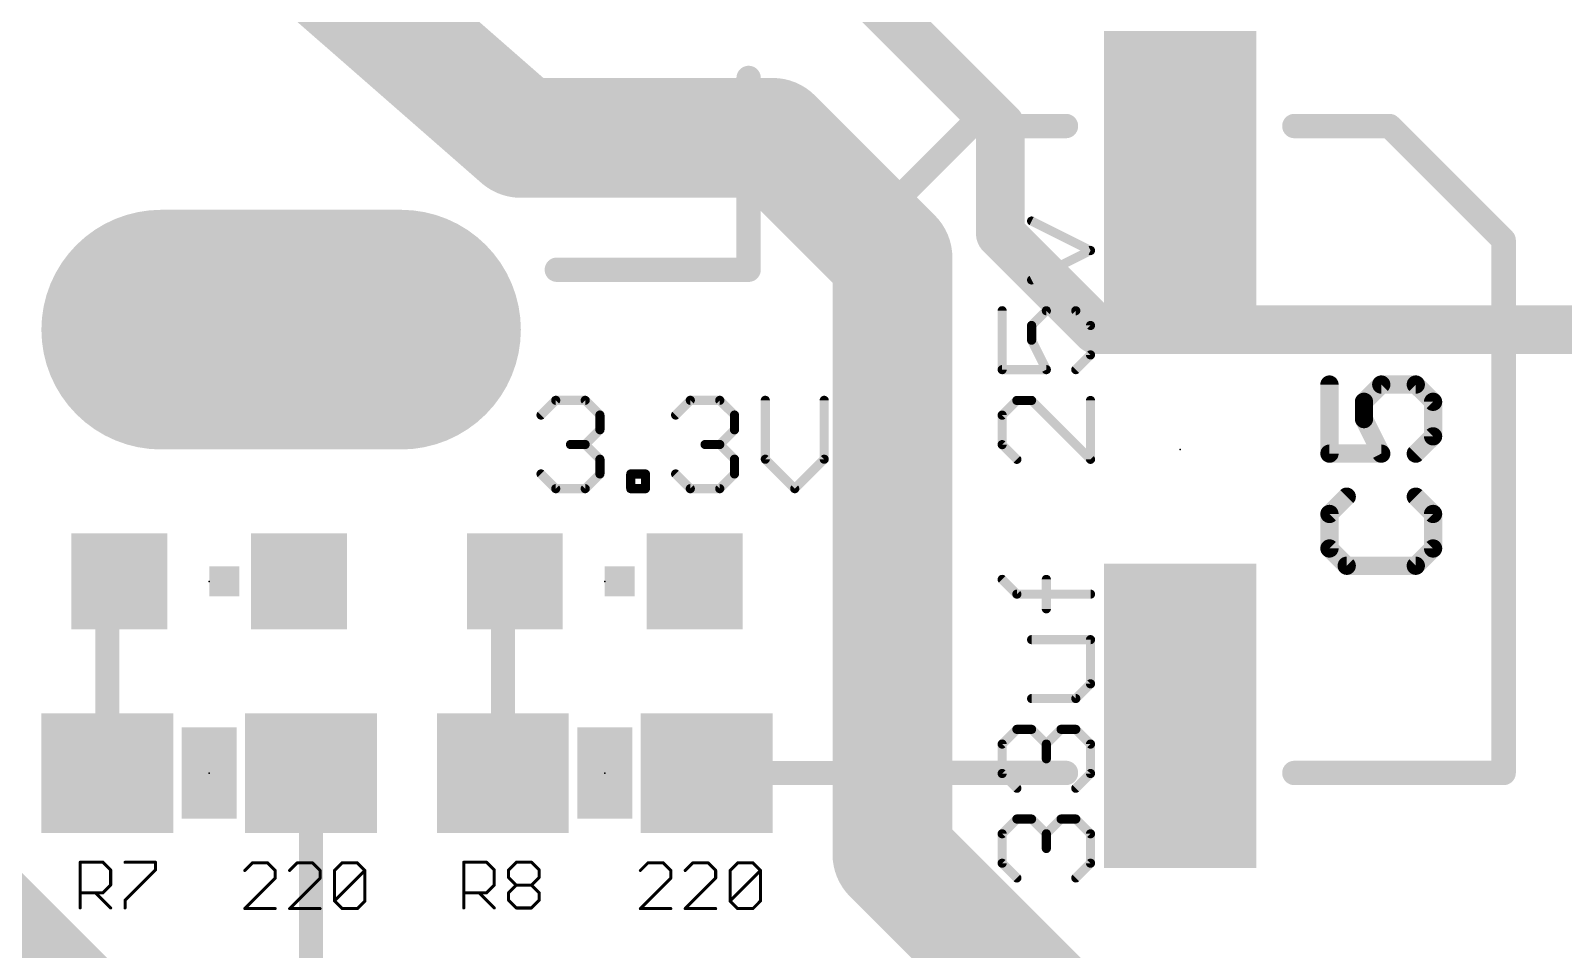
# Model space of a CAD drawing. Extents: x -0.4 to 70.1, y -0.1 to 70.1.
# Drawn here: x 8.01 to 20.8, y 7.93 to 15.59 of the extents above; entities that cross this region are included whole.
import ezdxf

# ---------------------------------------------------------------- set-up
doc = ezdxf.new("R2010")
doc.units = 0
for name, color, linetype in [('1', 22, 'CONTINUOUS'), ('16', 175, 'CONTINUOUS'), ('17', 82, 'CONTINUOUS'), ('21', 253, 'CONTINUOUS'), ('23', 7, 'CONTINUOUS'), ('25', 253, 'CONTINUOUS'), ('27', 253, 'CONTINUOUS')]:
    doc.layers.add(name, color=color, linetype=linetype)

# ---------------------------------------------------------------- blocks, each defined once
blk = doc.blocks.new('RECT')
blk.add_solid([(-0.5, -0.5), (0.5, -0.5), (-0.5, 0.5), (0.5, 0.5)])
blk = doc.blocks.new('LONGP100')
at = {"const_width": 1}
blk.add_lwpolyline([(-0.5, 0), (0.5, 0)], dxfattribs=at)
at = {"const_width": 0.5}
for points in [[(-0.5, 0.25, 1), (-0.5, -0.25)], [(0.5, -0.25, 1), (0.5, 0.25)]]:
    blk.add_lwpolyline(points, format="xyb", dxfattribs=at)

msp = doc.modelspace()

# ---------------------------------------------------------------- linework, layer by layer
at = {"layer": '1'}
for points, const_width in [([(10.5, 16.1), (12.1, 14.7)], 1), ([(16.1, 14.8), (15, 15.9)], 0.4064), ([(12.1, 14.7), (14.2, 14.7)], 1), ([(14.2, 14.7), (15.2, 13.7)], 1), ([(16.1, 13.9), (16.1, 14.8)], 0.4064), ([(15.2, 13.7), (15.2, 9.1)], 1), ([(16.9, 13.1), (16.1, 13.9)], 0.4064), ([(24.2, 13.1), (16.9, 13.1)], 0.4064), ([(8.65, 10.9), (8.75, 11)], 0.2), ([(8.65, 9.4), (8.65, 10.9)], 0.2), ([(11.95, 10.9), (12.05, 11)], 0.2), ([(11.95, 9.4), (11.95, 10.9)], 0.2), ([(6.7, 9.1), (9.6, 6.2)], 1), ([(15.2, 9.1), (15.2, 8.7225)], 1), ([(10.35, 9.4), (10.35, 7.6725)], 0.2), ([(13.65, 9.4), (14.9, 9.4)], 0.2), ([(14.9, 9.4), (15.2, 9.1)], 0.2), ([(15.2, 8.7225), (16.9612, 6.9613)], 1)]:
    msp.add_lwpolyline(points, dxfattribs=dict(at, const_width=const_width))
for points, const_width in [([(12.1, 14.95, 1), (12.1, 14.45)], 0.5), ([(11.9354, 14.5119, 1), (12.2646, 14.8881)], 0.5), ([(14.3768, 14.8768, 1), (14.0232, 14.5232)], 0.5), ([(14.2, 14.45, 1), (14.2, 14.95)], 0.5), ([(16.2016, 14.8, 1), (15.9984, 14.8)], 0.2032), ([(16.0282, 14.7282, 1), (16.1718, 14.8718)], 0.2032), ([(15.45, 13.7, 1), (14.95, 13.7)], 0.5), ([(15.0232, 13.5232, 1), (15.3768, 13.8768)], 0.5), ([(16.1718, 13.9718, 1), (16.0282, 13.8282)], 0.2032), ([(15.9984, 13.9, 1), (16.2016, 13.9)], 0.2032), ([(16.9, 13.2016, 1), (16.9, 12.9984)], 0.2032), ([(16.8282, 13.0282, 1), (16.9718, 13.1718)], 0.2032), ([(8.7, 10.9, 1), (8.6, 10.9)], 0.1), ([(8.7854, 10.9646, 1), (8.7146, 11.0354)], 0.1), ([(12, 10.9, 1), (11.9, 10.9)], 0.1), ([(12.0854, 10.9646, 1), (12.0146, 11.0354)], 0.1), ([(8.6146, 10.9354, 1), (8.6854, 10.8646)], 0.1), ([(11.9146, 10.9354, 1), (11.9854, 10.8646)], 0.1), ([(15.45, 9.1, 1), (14.95, 9.1)], 0.5), ([(10.4, 9.4, 1), (10.3, 9.4)], 0.1), ([(13.65, 9.45, 1), (13.65, 9.35)], 0.1), ([(14.9354, 9.4354, 1), (14.8646, 9.3646)], 0.1), ([(14.9, 9.35, 1), (14.9, 9.45)], 0.1), ([(8.6, 9.4, 1), (8.7, 9.4)], 0.1), ([(11.9, 9.4, 1), (12, 9.4)], 0.1), ([(14.95, 9.1, 1), (15.45, 9.1)], 0.5), ([(15.3768, 8.8993, 1), (15.0232, 8.5457)], 0.5), ([(15.1646, 9.0646, 1), (15.2354, 9.1354)], 0.1), ([(14.95, 8.7225, 1), (15.45, 8.7225)], 0.5)]:
    msp.add_lwpolyline(points, format="xyb", dxfattribs=dict(at, const_width=const_width))
at = {"layer": '16', "const_width": 0.4064}
for points in [[(16.1, 14.8), (15, 15.9)], [(16.1, 13.9), (16.1, 14.8)], [(16.9, 13.1), (16.1, 13.9)], [(24.2, 13.1), (16.9, 13.1)]]:
    msp.add_lwpolyline(points, dxfattribs=at)
at = {"layer": '16', "const_width": 0.2032}
for points in [[(16.2016, 14.8, 1), (15.9984, 14.8)], [(16.0282, 14.7282, 1), (16.1718, 14.8718)], [(16.1718, 13.9718, 1), (16.0282, 13.8282)], [(15.9984, 13.9, 1), (16.2016, 13.9)], [(16.9, 13.2016, 1), (16.9, 12.9984)], [(16.8282, 13.0282, 1), (16.9718, 13.1718)]]:
    msp.add_lwpolyline(points, format="xyb", dxfattribs=at)
at = {"layer": '21', "const_width": 0.2032}
for points in [[(14, 13.6), (14, 15.2)], [(14.9012, 13.8463), (15.8537, 14.7988)], [(15.8537, 14.7988), (16.6475, 14.7988)], [(19.3462, 14.7988), (18.5525, 14.7988)], [(20.2988, 13.8463), (19.3462, 14.7988)], [(14.9012, 9.4013), (14.9012, 13.8463)], [(20.2988, 9.4012), (20.2988, 13.8463)], [(12.4, 13.6), (14, 13.6)], [(16.6475, 9.4013), (14.9012, 9.4013)], [(20.2988, 9.4012), (18.5525, 9.4012)]]:
    msp.add_lwpolyline(points, dxfattribs=at)
at = {"layer": '21'}
for points, const_width in [([(14.0508, 15.2, 1), (13.9492, 15.2)], 0.1016), ([(15.8537, 14.8496, 1), (15.8537, 14.748)], 0.1016), ([(15.8896, 14.7629, 1), (15.8178, 14.8347)], 0.1016), ([(16.6475, 14.748, 1), (16.6475, 14.8496)], 0.1016), ([(18.5525, 14.8496, 1), (18.5525, 14.748)], 0.1016), ([(19.3821, 14.8347, 1), (19.3103, 14.7629)], 0.1016), ([(19.3462, 14.748, 1), (19.3462, 14.8496)], 0.1016), ([(14.952, 13.8463, 1), (14.8504, 13.8463)], 0.1016), ([(20.3496, 13.8463, 1), (20.248, 13.8463)], 0.1016), ([(14.8653, 13.8822, 1), (14.9371, 13.8104)], 0.1016), ([(20.2629, 13.8104, 1), (20.3347, 13.8822)], 0.1016), ([(12.4, 13.6508, 1), (12.4, 13.5492)], 0.1016), ([(14, 13.5492, 1), (14, 13.6508)], 0.1016), ([(13.9492, 13.6, 1), (14.0508, 13.6)], 0.1016), ([(14.9012, 9.4521, 1), (14.9012, 9.3505)], 0.1016), ([(16.6475, 9.3505, 1), (16.6475, 9.4521)], 0.1016), ([(18.5525, 9.452, 1), (18.5525, 9.3504)], 0.1016), ([(20.2988, 9.3504, 1), (20.2988, 9.452)], 0.1016), ([(14.8504, 9.4013, 1), (14.952, 9.4013)], 0.1016), ([(20.248, 9.4012, 1), (20.3496, 9.4012)], 0.1016), ([(5, 1.571, 1), (5, 8.429, 1), (5, 1.571)], 0.1524)]:
    msp.add_lwpolyline(points, format="xyb", dxfattribs=dict(at, const_width=const_width))
at = {"layer": '23'}
for p in [(17.6, 12.1), (9.5, 11), (12.8, 11), (9.5, 9.4), (12.8, 9.4)]:
    msp.add_point(p, dxfattribs=at)
at = {"layer": '25'}
for points, const_width in [([(18.8455, 12.6419), (18.8455, 12.0657)], 0.1524), ([(19.1336, 12.4979), (19.2776, 12.6419)], 0.1524), ([(19.2776, 12.6419), (19.5657, 12.6419)], 0.1524), ([(19.5657, 12.6419), (19.7098, 12.4979)], 0.1524), ([(12.2681, 12.3875), (12.391, 12.5103)], 0.0762), ([(12.391, 12.5103), (12.6367, 12.5103)], 0.0762), ([(12.6367, 12.5103), (12.7596, 12.3875)], 0.0762), ([(13.3907, 12.3875), (13.5136, 12.5103)], 0.0762), ([(13.5136, 12.5103), (13.7593, 12.5103)], 0.0762), ([(13.7593, 12.5103), (13.8822, 12.3875)], 0.0762), ([(14.1391, 12.5103), (14.1391, 12.0188)], 0.0762), ([(14.6306, 12.0188), (14.6306, 12.5103)], 0.0762), ([(19.1336, 12.3538), (19.1336, 12.4979)], 0.1524), ([(19.7098, 12.4979), (19.7098, 12.2097)], 0.1524), ([(12.7596, 12.3875), (12.7596, 12.2646)], 0.0762), ([(13.8822, 12.3875), (13.8822, 12.2646)], 0.0762), ([(19.2776, 12.0657), (19.1336, 12.3538)], 0.1524), ([(12.7596, 12.2646), (12.6367, 12.1417)], 0.0762), ([(13.8822, 12.2646), (13.7593, 12.1417)], 0.0762), ([(19.7098, 12.2097), (19.5657, 12.0657)], 0.1524), ([(12.6367, 12.1417), (12.5138, 12.1417)], 0.0762), ([(12.6367, 12.1417), (12.7596, 12.0188)], 0.0762), ([(13.7593, 12.1417), (13.6365, 12.1417)], 0.0762), ([(13.7593, 12.1417), (13.8822, 12.0188)], 0.0762), ([(12.7596, 12.0188), (12.7596, 11.896)], 0.0762), ([(13.8822, 12.0188), (13.8822, 11.896)], 0.0762), ([(14.1391, 12.0188), (14.3849, 11.7731)], 0.0762), ([(14.3849, 11.7731), (14.6306, 12.0188)], 0.0762), ([(18.8455, 12.0657), (19.2776, 12.0657)], 0.1524), ([(12.391, 11.7731), (12.2681, 11.896)], 0.0762), ([(12.7596, 11.896), (12.6367, 11.7731)], 0.0762), ([(13.0165, 11.7731), (13.0165, 11.896)], 0.0762), ([(13.0165, 11.896), (13.1394, 11.896)], 0.0762), ([(13.1394, 11.896), (13.1394, 11.7731)], 0.0762), ([(13.5136, 11.7731), (13.3907, 11.896)], 0.0762), ([(13.8822, 11.896), (13.7593, 11.7731)], 0.0762), ([(12.6367, 11.7731), (12.391, 11.7731)], 0.0762), ([(13.1394, 11.7731), (13.0165, 11.7731)], 0.0762), ([(13.7593, 11.7731), (13.5136, 11.7731)], 0.0762), ([(18.9895, 11.7064), (18.8455, 11.5623)], 0.1524), ([(19.7098, 11.5623), (19.5657, 11.7064)], 0.1524), ([(18.8455, 11.5623), (18.8455, 11.2742)], 0.1524), ([(19.7098, 11.2742), (19.7098, 11.5623)], 0.1524), ([(18.8455, 11.2742), (18.9895, 11.1302)], 0.1524), ([(19.5657, 11.1302), (19.7098, 11.2742)], 0.1524), ([(18.9895, 11.1302), (19.5657, 11.1302)], 0.1524), ([(8.4237, 8.2747), (8.4237, 8.656)], 0.0254), ([(8.4237, 8.656), (8.6144, 8.656)], 0.0254), ([(8.6144, 8.656), (8.6779, 8.5925)], 0.0254), ([(8.6779, 8.5925), (8.6779, 8.4654)], 0.0254), ([(8.7979, 8.656), (9.0521, 8.656)], 0.0254), ([(9.0521, 8.5925), (8.7979, 8.3383)], 0.0254), ([(9.0521, 8.656), (9.0521, 8.5925)], 0.0254), ([(11.6237, 8.2747), (11.6237, 8.656)], 0.0254), ([(11.6237, 8.656), (11.8144, 8.656)], 0.0254), ([(11.8144, 8.656), (11.8779, 8.5925)], 0.0254), ([(11.8779, 8.5925), (11.8779, 8.4654)], 0.0254), ([(11.9979, 8.5925), (12.0615, 8.656)], 0.0254), ([(11.9979, 8.5289), (11.9979, 8.5925)], 0.0254), ([(12.0615, 8.656), (12.1886, 8.656)], 0.0254), ([(12.1886, 8.656), (12.2521, 8.5925)], 0.0254), ([(12.2521, 8.5925), (12.2521, 8.5289)], 0.0254), ([(8.6779, 8.4654), (8.6144, 8.4018)], 0.0254), ([(11.8779, 8.4654), (11.8144, 8.4018)], 0.0254), ([(12.0615, 8.4654), (11.9979, 8.5289)], 0.0254), ([(11.9979, 8.4018), (12.0615, 8.4654)], 0.0254), ([(12.0615, 8.4654), (12.1886, 8.4654)], 0.0254), ([(12.2521, 8.5289), (12.1886, 8.4654)], 0.0254), ([(12.1886, 8.4654), (12.2521, 8.4018)], 0.0254), ([(8.6144, 8.4018), (8.4237, 8.4018)], 0.0254), ([(8.5508, 8.4018), (8.6779, 8.2747)], 0.0254), ([(8.7979, 8.3383), (8.7979, 8.2747)], 0.0254), ([(11.8144, 8.4018), (11.6237, 8.4018)], 0.0254), ([(11.7508, 8.4018), (11.8779, 8.2747)], 0.0254), ([(11.9979, 8.3383), (11.9979, 8.4018)], 0.0254), ([(12.0615, 8.2747), (11.9979, 8.3383)], 0.0254), ([(12.2521, 8.3383), (12.1886, 8.2747)], 0.0254), ([(12.2521, 8.4018), (12.2521, 8.3383)], 0.0254), ([(12.1886, 8.2747), (12.0615, 8.2747)], 0.0254)]:
    msp.add_lwpolyline(points, dxfattribs=dict(at, const_width=const_width))
for points, const_width in [([(18.8836, 12.6419, 1), (18.8074, 12.6419)], 0.0762), ([(19.2776, 12.68, 1), (19.2776, 12.6038)], 0.0762), ([(19.3046, 12.615, 1), (19.2507, 12.6688)], 0.0762), ([(19.5927, 12.6688, 1), (19.5388, 12.615)], 0.0762), ([(19.5657, 12.6038, 1), (19.5657, 12.68)], 0.0762), ([(12.391, 12.5294, 1), (12.391, 12.4913)], 0.0381), ([(12.4044, 12.4969, 1), (12.3775, 12.5238)], 0.0381), ([(12.6502, 12.5238, 1), (12.6232, 12.4969)], 0.0381), ([(12.6367, 12.4913, 1), (12.6367, 12.5294)], 0.0381), ([(13.5136, 12.5294, 1), (13.5136, 12.4913)], 0.0381), ([(13.5271, 12.4969, 1), (13.5001, 12.5238)], 0.0381), ([(13.7728, 12.5238, 1), (13.7459, 12.4969)], 0.0381), ([(13.7593, 12.4913, 1), (13.7593, 12.5294)], 0.0381), ([(14.1582, 12.5103, 1), (14.1201, 12.5103)], 0.0381), ([(14.6497, 12.5103, 1), (14.6116, 12.5103)], 0.0381), ([(19.1066, 12.5248, 1), (19.1605, 12.4709)], 0.0762), ([(19.1717, 12.4979, 1), (19.0955, 12.4979)], 0.0762), ([(19.7479, 12.4979, 1), (19.6717, 12.4979)], 0.0762), ([(19.6829, 12.4709, 1), (19.7367, 12.5248)], 0.0762), ([(12.2546, 12.4009, 1), (12.2816, 12.374)], 0.0381), ([(12.7786, 12.3875, 1), (12.7405, 12.3875)], 0.0381), ([(12.7461, 12.374, 1), (12.7731, 12.4009)], 0.0381), ([(13.3773, 12.4009, 1), (13.4042, 12.374)], 0.0381), ([(13.9013, 12.3875, 1), (13.8632, 12.3875)], 0.0381), ([(13.8687, 12.374, 1), (13.8957, 12.4009)], 0.0381), ([(19.1677, 12.3708, 1), (19.0995, 12.3368)], 0.0762), ([(12.7405, 12.2646, 1), (12.7786, 12.2646)], 0.0381), ([(12.7731, 12.2511, 1), (12.7461, 12.2781)], 0.0381), ([(13.8632, 12.2646, 1), (13.9013, 12.2646)], 0.0381), ([(13.8957, 12.2511, 1), (13.8687, 12.2781)], 0.0381), ([(19.0955, 12.3538, 1), (19.1717, 12.3538)], 0.0762), ([(19.7367, 12.1828, 1), (19.6829, 12.2367)], 0.0762), ([(12.5138, 12.1608, 1), (12.5138, 12.1227)], 0.0381), ([(12.6502, 12.1552, 1), (12.6232, 12.1282)], 0.0381), ([(12.6232, 12.1552, 1), (12.6502, 12.1282)], 0.0381), ([(12.6367, 12.1227, 1), (12.6367, 12.1608)], 0.0381), ([(13.6365, 12.1608, 1), (13.6365, 12.1227)], 0.0381), ([(13.7728, 12.1552, 1), (13.7459, 12.1282)], 0.0381), ([(13.7459, 12.1552, 1), (13.7728, 12.1282)], 0.0381), ([(13.7593, 12.1227, 1), (13.7593, 12.1608)], 0.0381), ([(19.6717, 12.2097, 1), (19.7479, 12.2097)], 0.0762), ([(12.7786, 12.0188, 1), (12.7405, 12.0188)], 0.0381), ([(12.7461, 12.0054, 1), (12.7731, 12.0323)], 0.0381), ([(13.9013, 12.0188, 1), (13.8632, 12.0188)], 0.0381), ([(13.8687, 12.0054, 1), (13.8957, 12.0323)], 0.0381), ([(14.1526, 12.0323, 1), (14.1257, 12.0054)], 0.0381), ([(14.1201, 12.0188, 1), (14.1582, 12.0188)], 0.0381), ([(14.6116, 12.0188, 1), (14.6497, 12.0188)], 0.0381), ([(14.6441, 12.0054, 1), (14.6172, 12.0323)], 0.0381), ([(18.8455, 12.1038, 1), (18.8455, 12.0276)], 0.0762), ([(18.8074, 12.0657, 1), (18.8836, 12.0657)], 0.0762), ([(19.2436, 12.0486, 1), (19.3117, 12.0827)], 0.0762), ([(19.2776, 12.0276, 1), (19.2776, 12.1038)], 0.0762), ([(19.5388, 12.0926, 1), (19.5927, 12.0387)], 0.0762), ([(12.2816, 11.9094, 1), (12.2546, 11.8825)], 0.0381), ([(12.7405, 11.896, 1), (12.7786, 11.896)], 0.0381), ([(12.7731, 11.8825, 1), (12.7461, 11.9094)], 0.0381), ([(13.0165, 11.915, 1), (13.0165, 11.8769)], 0.0381), ([(13.0356, 11.896, 1), (12.9975, 11.896)], 0.0381), ([(13.1584, 11.896, 1), (13.1203, 11.896)], 0.0381), ([(13.1394, 11.8769, 1), (13.1394, 11.915)], 0.0381), ([(13.4042, 11.9094, 1), (13.3773, 11.8825)], 0.0381), ([(13.8632, 11.896, 1), (13.9013, 11.896)], 0.0381), ([(13.8957, 11.8825, 1), (13.8687, 11.9094)], 0.0381), ([(12.391, 11.7922, 1), (12.391, 11.7541)], 0.0381), ([(12.3775, 11.7596, 1), (12.4044, 11.7866)], 0.0381), ([(12.6232, 11.7866, 1), (12.6502, 11.7596)], 0.0381), ([(12.6367, 11.7541, 1), (12.6367, 11.7922)], 0.0381), ([(13.0165, 11.7922, 1), (13.0165, 11.7541)], 0.0381), ([(12.9975, 11.7731, 1), (13.0356, 11.7731)], 0.0381), ([(13.1203, 11.7731, 1), (13.1584, 11.7731)], 0.0381), ([(13.1394, 11.7541, 1), (13.1394, 11.7922)], 0.0381), ([(13.5136, 11.7922, 1), (13.5136, 11.7541)], 0.0381), ([(13.5001, 11.7596, 1), (13.5271, 11.7866)], 0.0381), ([(13.7459, 11.7866, 1), (13.7728, 11.7596)], 0.0381), ([(13.7593, 11.7541, 1), (13.7593, 11.7922)], 0.0381), ([(14.3714, 11.7866, 1), (14.3983, 11.7596)], 0.0381), ([(14.3714, 11.7596, 1), (14.3983, 11.7866)], 0.0381), ([(19.0165, 11.6794, 1), (18.9626, 11.7333)], 0.0762), ([(19.5927, 11.7333, 1), (19.5388, 11.6794)], 0.0762), ([(18.8836, 11.5623, 1), (18.8074, 11.5623)], 0.0762), ([(19.7479, 11.5623, 1), (19.6717, 11.5623)], 0.0762), ([(18.8185, 11.5893, 1), (18.8724, 11.5354)], 0.0762), ([(19.6829, 11.5354, 1), (19.7367, 11.5893)], 0.0762), ([(18.8724, 11.3012, 1), (18.8185, 11.2473)], 0.0762), ([(18.8074, 11.2742, 1), (18.8836, 11.2742)], 0.0762), ([(19.6717, 11.2742, 1), (19.7479, 11.2742)], 0.0762), ([(19.7367, 11.2473, 1), (19.6829, 11.3012)], 0.0762), ([(18.9895, 11.1683, 1), (18.9895, 11.0921)], 0.0762), ([(18.9626, 11.1032, 1), (19.0165, 11.1571)], 0.0762), ([(19.5388, 11.1571, 1), (19.5927, 11.1032)], 0.0762), ([(19.5657, 11.0921, 1), (19.5657, 11.1683)], 0.0762), ([(8.4237, 8.6624, 1), (8.4237, 8.6497)], 0.0127), ([(8.43, 8.656, 1), (8.4174, 8.656)], 0.0127), ([(8.6189, 8.6605, 1), (8.6099, 8.6515)], 0.0127), ([(8.6144, 8.6497, 1), (8.6144, 8.6624)], 0.0127), ([(8.6843, 8.5925, 1), (8.6716, 8.5925)], 0.0127), ([(8.6734, 8.588, 1), (8.6824, 8.597)], 0.0127), ([(8.7979, 8.6624, 1), (8.7979, 8.6497)], 0.0127), ([(9.0585, 8.656, 1), (9.0458, 8.656)], 0.0127), ([(9.0458, 8.5925, 1), (9.0585, 8.5925)], 0.0127), ([(9.0566, 8.588, 1), (9.0476, 8.597)], 0.0127), ([(9.0521, 8.6497, 1), (9.0521, 8.6624)], 0.0127), ([(11.6237, 8.6624, 1), (11.6237, 8.6497)], 0.0127), ([(11.6301, 8.656, 1), (11.6174, 8.656)], 0.0127), ([(11.8189, 8.6605, 1), (11.8099, 8.6515)], 0.0127), ([(11.8144, 8.6497, 1), (11.8144, 8.6624)], 0.0127), ([(11.8843, 8.5925, 1), (11.8716, 8.5925)], 0.0127), ([(11.8734, 8.588, 1), (11.8824, 8.597)], 0.0127), ([(12.0043, 8.5925, 1), (11.9916, 8.5925)], 0.0127), ([(11.9934, 8.597, 1), (12.0024, 8.588)], 0.0127), ([(12.0615, 8.6624, 1), (12.0615, 8.6497)], 0.0127), ([(12.0659, 8.6515, 1), (12.057, 8.6605)], 0.0127), ([(12.1931, 8.6605, 1), (12.1841, 8.6515)], 0.0127), ([(12.1886, 8.6497, 1), (12.1886, 8.6624)], 0.0127), ([(12.2585, 8.5925, 1), (12.2458, 8.5925)], 0.0127), ([(12.2476, 8.588, 1), (12.2566, 8.597)], 0.0127), ([(8.6716, 8.4654, 1), (8.6843, 8.4654)], 0.0127), ([(8.6824, 8.4609, 1), (8.6734, 8.4699)], 0.0127), ([(11.8716, 8.4654, 1), (11.8843, 8.4654)], 0.0127), ([(11.8824, 8.4609, 1), (11.8734, 8.4699)], 0.0127), ([(12.0024, 8.5334, 1), (11.9934, 8.5244)], 0.0127), ([(11.9916, 8.5289, 1), (12.0043, 8.5289)], 0.0127), ([(12.0615, 8.4717, 1), (12.0615, 8.459)], 0.0127), ([(12.0659, 8.4609, 1), (12.057, 8.4699)], 0.0127), ([(12.057, 8.4609, 1), (12.0659, 8.4699)], 0.0127), ([(12.1931, 8.4699, 1), (12.1841, 8.4609)], 0.0127), ([(12.1841, 8.4699, 1), (12.1931, 8.4609)], 0.0127), ([(12.1886, 8.459, 1), (12.1886, 8.4717)], 0.0127), ([(12.2458, 8.5289, 1), (12.2585, 8.5289)], 0.0127), ([(12.2566, 8.5244, 1), (12.2476, 8.5334)], 0.0127), ([(8.4237, 8.4082, 1), (8.4237, 8.3955)], 0.0127), ([(8.5553, 8.4063, 1), (8.5463, 8.3973)], 0.0127), ([(8.6099, 8.4063, 1), (8.6189, 8.3973)], 0.0127), ([(8.6144, 8.3955, 1), (8.6144, 8.4082)], 0.0127), ([(8.7934, 8.3427, 1), (8.8024, 8.3338)], 0.0127), ([(8.8043, 8.3383, 1), (8.7916, 8.3383)], 0.0127), ([(11.6237, 8.4082, 1), (11.6237, 8.3955)], 0.0127), ([(11.7553, 8.4063, 1), (11.7463, 8.3973)], 0.0127), ([(11.8099, 8.4063, 1), (11.8189, 8.3973)], 0.0127), ([(11.8144, 8.3955, 1), (11.8144, 8.4082)], 0.0127), ([(12.0043, 8.4018, 1), (11.9916, 8.4018)], 0.0127), ([(11.9934, 8.4063, 1), (12.0024, 8.3973)], 0.0127), ([(12.0024, 8.3427, 1), (11.9934, 8.3338)], 0.0127), ([(11.9916, 8.3383, 1), (12.0043, 8.3383)], 0.0127), ([(12.2585, 8.4018, 1), (12.2458, 8.4018)], 0.0127), ([(12.2458, 8.3383, 1), (12.2585, 8.3383)], 0.0127), ([(12.2476, 8.3973, 1), (12.2566, 8.4063)], 0.0127), ([(12.2566, 8.3338, 1), (12.2476, 8.3427)], 0.0127), ([(8.4174, 8.2747, 1), (8.43, 8.2747)], 0.0127), ([(8.6734, 8.2702, 1), (8.6824, 8.2792)], 0.0127), ([(8.7916, 8.2747, 1), (8.8043, 8.2747)], 0.0127), ([(11.6174, 8.2747, 1), (11.6301, 8.2747)], 0.0127), ([(11.8734, 8.2702, 1), (11.8824, 8.2792)], 0.0127), ([(12.0615, 8.2811, 1), (12.0615, 8.2684)], 0.0127), ([(12.057, 8.2702, 1), (12.0659, 8.2792)], 0.0127), ([(12.1841, 8.2792, 1), (12.1931, 8.2702)], 0.0127), ([(12.1886, 8.2684, 1), (12.1886, 8.2811)], 0.0127)]:
    msp.add_lwpolyline(points, format="xyb", dxfattribs=dict(at, const_width=const_width))
at = {"layer": '27'}
for points, const_width in [([(16.8522, 13.7604), (16.3607, 14.0062)], 0.0762), ([(16.3607, 13.5147), (16.8522, 13.7604)], 0.0762), ([(16.115, 13.2578), (16.115, 12.7663)], 0.0762), ([(16.3607, 13.1349), (16.4836, 13.2578)], 0.0762), ([(16.3607, 13.012), (16.3607, 13.1349)], 0.0762), ([(16.4836, 13.2578), (16.7293, 13.2578)], 0.0762), ([(16.7293, 13.2578), (16.8522, 13.1349)], 0.0762), ([(16.8522, 13.1349), (16.8522, 12.8891)], 0.0762), ([(16.4836, 12.7663), (16.3607, 13.012)], 0.0762), ([(16.8522, 12.8891), (16.7293, 12.7663)], 0.0762), ([(16.115, 12.7663), (16.4836, 12.7663)], 0.0762), ([(16.2378, 12.5093), (16.115, 12.3865)], 0.0762), ([(16.3607, 12.5093), (16.2378, 12.5093)], 0.0762), ([(16.8522, 12.0179), (16.3607, 12.5093)], 0.0762), ([(16.8522, 12.5093), (16.8522, 12.0179)], 0.0762), ([(16.115, 12.3865), (16.115, 12.1407)], 0.0762), ([(16.115, 12.1407), (16.2378, 12.0179)], 0.0762), ([(16.2378, 10.8934), (16.115, 11.0162)], 0.0762), ([(16.4836, 10.7705), (16.4836, 11.0162)], 0.0762), ([(16.8522, 10.8934), (16.2378, 10.8934)], 0.0762), ([(16.8522, 10.5136), (16.3607, 10.5136)], 0.0762), ([(16.8522, 10.1449), (16.8522, 10.5136)], 0.0762), ([(16.7293, 10.0221), (16.8522, 10.1449)], 0.0762), ([(16.3607, 10.0221), (16.7293, 10.0221)], 0.0762), ([(16.115, 9.6423), (16.2378, 9.7651)], 0.0762), ([(16.2378, 9.7651), (16.3607, 9.7651)], 0.0762), ([(16.3607, 9.7651), (16.4836, 9.6423)], 0.0762), ([(16.4836, 9.6423), (16.6065, 9.7651)], 0.0762), ([(16.6065, 9.7651), (16.7293, 9.7651)], 0.0762), ([(16.7293, 9.7651), (16.8522, 9.6423)], 0.0762), ([(16.115, 9.3965), (16.115, 9.6423)], 0.0762), ([(16.4836, 9.6423), (16.4836, 9.5194)], 0.0762), ([(16.8522, 9.6423), (16.8522, 9.3965)], 0.0762), ([(16.2378, 9.2737), (16.115, 9.3965)], 0.0762), ([(16.8522, 9.3965), (16.7293, 9.2737)], 0.0762), ([(16.115, 8.8939), (16.2378, 9.0167)], 0.0762), ([(16.2378, 9.0167), (16.3607, 9.0167)], 0.0762), ([(16.3607, 9.0167), (16.4836, 8.8939)], 0.0762), ([(16.4836, 8.8939), (16.6065, 9.0167)], 0.0762), ([(16.6065, 9.0167), (16.7293, 9.0167)], 0.0762), ([(16.7293, 9.0167), (16.8522, 8.8939)], 0.0762), ([(16.115, 8.6481), (16.115, 8.8939)], 0.0762), ([(16.4836, 8.8939), (16.4836, 8.771)], 0.0762), ([(16.8522, 8.8939), (16.8522, 8.6481)], 0.0762), ([(9.8603, 8.651), (9.7967, 8.5875)], 0.0254), ([(9.9874, 8.651), (9.8603, 8.651)], 0.0254), ([(10.0509, 8.5875), (9.9874, 8.651)], 0.0254), ([(10.0509, 8.5239), (10.0509, 8.5875)], 0.0254), ([(10.2345, 8.651), (10.1709, 8.5875)], 0.0254), ([(10.3616, 8.651), (10.2345, 8.651)], 0.0254), ([(10.4251, 8.5875), (10.3616, 8.651)], 0.0254), ([(10.4251, 8.5239), (10.4251, 8.5875)], 0.0254), ([(10.5451, 8.5875), (10.6087, 8.651)], 0.0254), ([(10.5451, 8.3333), (10.5451, 8.5875)], 0.0254), ([(10.5451, 8.3333), (10.7993, 8.5875)], 0.0254), ([(10.6087, 8.651), (10.7358, 8.651)], 0.0254), ([(10.7358, 8.651), (10.7993, 8.5875)], 0.0254), ([(10.7993, 8.5875), (10.7993, 8.3333)], 0.0254), ([(13.1603, 8.651), (13.0967, 8.5875)], 0.0254), ([(13.2874, 8.651), (13.1603, 8.651)], 0.0254), ([(13.3509, 8.5875), (13.2874, 8.651)], 0.0254), ([(13.3509, 8.5239), (13.3509, 8.5875)], 0.0254), ([(13.5345, 8.651), (13.4709, 8.5875)], 0.0254), ([(13.6616, 8.651), (13.5345, 8.651)], 0.0254), ([(13.7251, 8.5875), (13.6616, 8.651)], 0.0254), ([(13.7251, 8.5239), (13.7251, 8.5875)], 0.0254), ([(13.8451, 8.5875), (13.9087, 8.651)], 0.0254), ([(13.8451, 8.3333), (13.8451, 8.5875)], 0.0254), ([(13.8451, 8.3333), (14.0993, 8.5875)], 0.0254), ([(13.9087, 8.651), (14.0358, 8.651)], 0.0254), ([(14.0358, 8.651), (14.0993, 8.5875)], 0.0254), ([(14.0993, 8.5875), (14.0993, 8.3333)], 0.0254), ([(16.2378, 8.5252), (16.115, 8.6481)], 0.0762), ([(16.8522, 8.6481), (16.7293, 8.5252)], 0.0762), ([(9.7967, 8.2697), (10.0509, 8.5239)], 0.0254), ([(10.1709, 8.2697), (10.4251, 8.5239)], 0.0254), ([(13.0967, 8.2697), (13.3509, 8.5239)], 0.0254), ([(13.4709, 8.2697), (13.7251, 8.5239)], 0.0254), ([(10.6087, 8.2697), (10.5451, 8.3333)], 0.0254), ([(10.7993, 8.3333), (10.7358, 8.2697)], 0.0254), ([(13.9087, 8.2697), (13.8451, 8.3333)], 0.0254), ([(14.0993, 8.3333), (14.0358, 8.2697)], 0.0254), ([(10.0509, 8.2697), (9.7967, 8.2697)], 0.0254), ([(10.4251, 8.2697), (10.1709, 8.2697)], 0.0254), ([(10.7358, 8.2697), (10.6087, 8.2697)], 0.0254), ([(13.3509, 8.2697), (13.0967, 8.2697)], 0.0254), ([(13.7251, 8.2697), (13.4709, 8.2697)], 0.0254), ([(14.0358, 8.2697), (13.9087, 8.2697)], 0.0254)]:
    msp.add_lwpolyline(points, dxfattribs=dict(at, const_width=const_width))
for points, const_width in [([(16.3692, 14.0232, 1), (16.3522, 13.9891)], 0.0381), ([(16.8607, 13.7434, 1), (16.8437, 13.7775)], 0.0381), ([(16.8437, 13.7434, 1), (16.8607, 13.7775)], 0.0381), ([(16.3522, 13.5317, 1), (16.3692, 13.4976)], 0.0381), ([(16.134, 13.2578, 1), (16.0959, 13.2578)], 0.0381), ([(16.3798, 13.1349, 1), (16.3417, 13.1349)], 0.0381), ([(16.4836, 13.2768, 1), (16.4836, 13.2387)], 0.0381), ([(16.4971, 13.2443, 1), (16.4701, 13.2712)], 0.0381), ([(16.7428, 13.2712, 1), (16.7159, 13.2443)], 0.0381), ([(16.7293, 13.2387, 1), (16.7293, 13.2768)], 0.0381), ([(16.8712, 13.1349, 1), (16.8331, 13.1349)], 0.0381), ([(16.3472, 13.1484, 1), (16.3742, 13.1214)], 0.0381), ([(16.3778, 13.0205, 1), (16.3437, 13.0035)], 0.0381), ([(16.8387, 13.1214, 1), (16.8657, 13.1484)], 0.0381), ([(16.3417, 13.012, 1), (16.3798, 13.012)], 0.0381), ([(16.8657, 12.8757, 1), (16.8387, 12.9026)], 0.0381), ([(16.115, 12.7853, 1), (16.115, 12.7472)], 0.0381), ([(16.4665, 12.7577, 1), (16.5006, 12.7748)], 0.0381), ([(16.4836, 12.7472, 1), (16.4836, 12.7853)], 0.0381), ([(16.7159, 12.7797, 1), (16.7428, 12.7528)], 0.0381), ([(16.8331, 12.8891, 1), (16.8712, 12.8891)], 0.0381), ([(16.0959, 12.7663, 1), (16.134, 12.7663)], 0.0381), ([(16.2378, 12.5284, 1), (16.2378, 12.4903)], 0.0381), ([(16.2513, 12.4959, 1), (16.2244, 12.5228)], 0.0381), ([(16.3742, 12.5228, 1), (16.3472, 12.4959)], 0.0381), ([(16.3607, 12.4903, 1), (16.3607, 12.5284)], 0.0381), ([(16.8712, 12.5093, 1), (16.8331, 12.5093)], 0.0381), ([(16.134, 12.3865, 1), (16.0959, 12.3865)], 0.0381), ([(16.1015, 12.3999, 1), (16.1284, 12.373)], 0.0381), ([(16.1284, 12.1542, 1), (16.1015, 12.1273)], 0.0381), ([(16.0959, 12.1407, 1), (16.134, 12.1407)], 0.0381), ([(16.2244, 12.0044, 1), (16.2513, 12.0313)], 0.0381), ([(16.8331, 12.0179, 1), (16.8712, 12.0179)], 0.0381), ([(16.8387, 12.0044, 1), (16.8657, 12.0313)], 0.0381), ([(16.1284, 11.0297, 1), (16.1015, 11.0028)], 0.0381), ([(16.5026, 11.0162, 1), (16.4645, 11.0162)], 0.0381), ([(16.2378, 10.9124, 1), (16.2378, 10.8743)], 0.0381), ([(16.2244, 10.8799, 1), (16.2513, 10.9068)], 0.0381), ([(16.8522, 10.8743, 1), (16.8522, 10.9124)], 0.0381), ([(16.4645, 10.7705, 1), (16.5026, 10.7705)], 0.0381), ([(16.3607, 10.5326, 1), (16.3607, 10.4945)], 0.0381), ([(16.8712, 10.5136, 1), (16.8331, 10.5136)], 0.0381), ([(16.8522, 10.4945, 1), (16.8522, 10.5326)], 0.0381), ([(16.8331, 10.1449, 1), (16.8712, 10.1449)], 0.0381), ([(16.8657, 10.1315, 1), (16.8387, 10.1584)], 0.0381), ([(16.3607, 10.0411, 1), (16.3607, 10.003)], 0.0381), ([(16.7159, 10.0355, 1), (16.7428, 10.0086)], 0.0381), ([(16.7293, 10.003, 1), (16.7293, 10.0411)], 0.0381), ([(16.2378, 9.7842, 1), (16.2378, 9.7461)], 0.0381), ([(16.2513, 9.7517, 1), (16.2244, 9.7786)], 0.0381), ([(16.3742, 9.7786, 1), (16.3472, 9.7517)], 0.0381), ([(16.3607, 9.7461, 1), (16.3607, 9.7842)], 0.0381), ([(16.6065, 9.7842, 1), (16.6065, 9.7461)], 0.0381), ([(16.6199, 9.7517, 1), (16.593, 9.7786)], 0.0381), ([(16.7428, 9.7786, 1), (16.7159, 9.7517)], 0.0381), ([(16.7293, 9.7461, 1), (16.7293, 9.7842)], 0.0381), ([(16.134, 9.6423, 1), (16.0959, 9.6423)], 0.0381), ([(16.1015, 9.6557, 1), (16.1284, 9.6288)], 0.0381), ([(16.5026, 9.6423, 1), (16.4645, 9.6423)], 0.0381), ([(16.4701, 9.6557, 1), (16.4971, 9.6288)], 0.0381), ([(16.4701, 9.6288, 1), (16.4971, 9.6557)], 0.0381), ([(16.8712, 9.6423, 1), (16.8331, 9.6423)], 0.0381), ([(16.8387, 9.6288, 1), (16.8657, 9.6557)], 0.0381), ([(16.4645, 9.5194, 1), (16.5026, 9.5194)], 0.0381), ([(16.1284, 9.41, 1), (16.1015, 9.3831)], 0.0381), ([(16.0959, 9.3965, 1), (16.134, 9.3965)], 0.0381), ([(16.8331, 9.3965, 1), (16.8712, 9.3965)], 0.0381), ([(16.8657, 9.3831, 1), (16.8387, 9.41)], 0.0381), ([(16.2244, 9.2602, 1), (16.2513, 9.2871)], 0.0381), ([(16.7159, 9.2871, 1), (16.7428, 9.2602)], 0.0381), ([(16.2378, 9.0358, 1), (16.2378, 8.9977)], 0.0381), ([(16.2513, 9.0033, 1), (16.2244, 9.0302)], 0.0381), ([(16.3742, 9.0302, 1), (16.3472, 9.0033)], 0.0381), ([(16.3607, 8.9977, 1), (16.3607, 9.0358)], 0.0381), ([(16.6065, 9.0358, 1), (16.6065, 8.9977)], 0.0381), ([(16.6199, 9.0033, 1), (16.593, 9.0302)], 0.0381), ([(16.7428, 9.0302, 1), (16.7159, 9.0033)], 0.0381), ([(16.7293, 8.9977, 1), (16.7293, 9.0358)], 0.0381), ([(16.134, 8.8939, 1), (16.0959, 8.8939)], 0.0381), ([(16.1015, 8.9073, 1), (16.1284, 8.8804)], 0.0381), ([(16.5026, 8.8939, 1), (16.4645, 8.8939)], 0.0381), ([(16.4701, 8.9073, 1), (16.4971, 8.8804)], 0.0381), ([(16.4701, 8.8804, 1), (16.4971, 8.9073)], 0.0381), ([(16.8712, 8.8939, 1), (16.8331, 8.8939)], 0.0381), ([(16.8387, 8.8804, 1), (16.8657, 8.9073)], 0.0381), ([(16.4645, 8.771, 1), (16.5026, 8.771)], 0.0381), ([(9.7922, 8.592, 1), (9.8012, 8.583)], 0.0127), ([(9.8603, 8.6574, 1), (9.8603, 8.6447)], 0.0127), ([(9.8647, 8.6465, 1), (9.8558, 8.6555)], 0.0127), ([(9.9919, 8.6555, 1), (9.9829, 8.6465)], 0.0127), ([(9.9874, 8.6447, 1), (9.9874, 8.6574)], 0.0127), ([(10.0573, 8.5875, 1), (10.0446, 8.5875)], 0.0127), ([(10.0464, 8.583, 1), (10.0554, 8.592)], 0.0127), ([(10.1664, 8.592, 1), (10.1754, 8.583)], 0.0127), ([(10.2345, 8.6574, 1), (10.2345, 8.6447)], 0.0127), ([(10.2389, 8.6465, 1), (10.23, 8.6555)], 0.0127), ([(10.3661, 8.6555, 1), (10.3571, 8.6465)], 0.0127), ([(10.3616, 8.6447, 1), (10.3616, 8.6574)], 0.0127), ([(10.4315, 8.5875, 1), (10.4188, 8.5875)], 0.0127), ([(10.4206, 8.583, 1), (10.4296, 8.592)], 0.0127), ([(10.5515, 8.5875, 1), (10.5388, 8.5875)], 0.0127), ([(10.5406, 8.592, 1), (10.5496, 8.583)], 0.0127), ([(10.6087, 8.6574, 1), (10.6087, 8.6447)], 0.0127), ([(10.6132, 8.6465, 1), (10.6042, 8.6555)], 0.0127), ([(10.7403, 8.6555, 1), (10.7313, 8.6465)], 0.0127), ([(10.7358, 8.6447, 1), (10.7358, 8.6574)], 0.0127), ([(10.8057, 8.5875, 1), (10.793, 8.5875)], 0.0127), ([(10.8038, 8.583, 1), (10.7948, 8.592)], 0.0127), ([(10.7948, 8.583, 1), (10.8038, 8.592)], 0.0127), ([(13.0922, 8.592, 1), (13.1012, 8.583)], 0.0127), ([(13.1603, 8.6574, 1), (13.1603, 8.6447)], 0.0127), ([(13.1647, 8.6465, 1), (13.1558, 8.6555)], 0.0127), ([(13.2919, 8.6555, 1), (13.2829, 8.6465)], 0.0127), ([(13.2874, 8.6447, 1), (13.2874, 8.6574)], 0.0127), ([(13.3573, 8.5875, 1), (13.3446, 8.5875)], 0.0127), ([(13.3464, 8.583, 1), (13.3554, 8.592)], 0.0127), ([(13.4664, 8.592, 1), (13.4754, 8.583)], 0.0127), ([(13.5345, 8.6574, 1), (13.5345, 8.6447)], 0.0127), ([(13.5389, 8.6465, 1), (13.53, 8.6555)], 0.0127), ([(13.6661, 8.6555, 1), (13.6571, 8.6465)], 0.0127), ([(13.6616, 8.6447, 1), (13.6616, 8.6574)], 0.0127), ([(13.7315, 8.5875, 1), (13.7188, 8.5875)], 0.0127), ([(13.7206, 8.583, 1), (13.7296, 8.592)], 0.0127), ([(13.8406, 8.592, 1), (13.8496, 8.583)], 0.0127), ([(13.8515, 8.5875, 1), (13.8388, 8.5875)], 0.0127), ([(13.9087, 8.6574, 1), (13.9087, 8.6447)], 0.0127), ([(13.9132, 8.6465, 1), (13.9042, 8.6555)], 0.0127), ([(14.0403, 8.6555, 1), (14.0313, 8.6465)], 0.0127), ([(14.0358, 8.6447, 1), (14.0358, 8.6574)], 0.0127), ([(14.1057, 8.5875, 1), (14.093, 8.5875)], 0.0127), ([(14.1038, 8.583, 1), (14.0948, 8.592)], 0.0127), ([(14.0948, 8.583, 1), (14.1038, 8.592)], 0.0127), ([(16.1284, 8.6616, 1), (16.1015, 8.6346)], 0.0381), ([(16.0959, 8.6481, 1), (16.134, 8.6481)], 0.0381), ([(16.8331, 8.6481, 1), (16.8712, 8.6481)], 0.0381), ([(16.8657, 8.6346, 1), (16.8387, 8.6616)], 0.0381), ([(10.0446, 8.5239, 1), (10.0573, 8.5239)], 0.0127), ([(10.0554, 8.5194, 1), (10.0464, 8.5284)], 0.0127), ([(10.4188, 8.5239, 1), (10.4315, 8.5239)], 0.0127), ([(10.4296, 8.5194, 1), (10.4206, 8.5284)], 0.0127), ([(13.3446, 8.5239, 1), (13.3573, 8.5239)], 0.0127), ([(13.3554, 8.5194, 1), (13.3464, 8.5284)], 0.0127), ([(13.7188, 8.5239, 1), (13.7315, 8.5239)], 0.0127), ([(13.7296, 8.5194, 1), (13.7206, 8.5284)], 0.0127), ([(16.2244, 8.5118, 1), (16.2513, 8.5387)], 0.0381), ([(16.7159, 8.5387, 1), (16.7428, 8.5118)], 0.0381), ([(10.5496, 8.3377, 1), (10.5406, 8.3288)], 0.0127), ([(10.5406, 8.3377, 1), (10.5496, 8.3288)], 0.0127), ([(10.5388, 8.3333, 1), (10.5515, 8.3333)], 0.0127), ([(10.793, 8.3333, 1), (10.8057, 8.3333)], 0.0127), ([(10.8038, 8.3288, 1), (10.7948, 8.3377)], 0.0127), ([(13.8496, 8.3377, 1), (13.8406, 8.3288)], 0.0127), ([(13.8406, 8.3377, 1), (13.8496, 8.3288)], 0.0127), ([(13.8388, 8.3333, 1), (13.8515, 8.3333)], 0.0127), ([(14.093, 8.3333, 1), (14.1057, 8.3333)], 0.0127), ([(14.1038, 8.3288, 1), (14.0948, 8.3377)], 0.0127), ([(9.7922, 8.2742, 1), (9.8012, 8.2652)], 0.0127), ([(9.7967, 8.276, 1), (9.7967, 8.2634)], 0.0127), ([(10.0509, 8.2634, 1), (10.0509, 8.276)], 0.0127), ([(10.1664, 8.2742, 1), (10.1754, 8.2652)], 0.0127), ([(10.1709, 8.276, 1), (10.1709, 8.2634)], 0.0127), ([(10.4251, 8.2634, 1), (10.4251, 8.276)], 0.0127), ([(10.6087, 8.276, 1), (10.6087, 8.2634)], 0.0127), ([(10.6042, 8.2652, 1), (10.6132, 8.2742)], 0.0127), ([(10.7313, 8.2742, 1), (10.7403, 8.2652)], 0.0127), ([(10.7358, 8.2634, 1), (10.7358, 8.276)], 0.0127), ([(13.0922, 8.2742, 1), (13.1012, 8.2652)], 0.0127), ([(13.0967, 8.276, 1), (13.0967, 8.2634)], 0.0127), ([(13.3509, 8.2634, 1), (13.3509, 8.276)], 0.0127), ([(13.4664, 8.2742, 1), (13.4754, 8.2652)], 0.0127), ([(13.4709, 8.276, 1), (13.4709, 8.2634)], 0.0127), ([(13.7251, 8.2634, 1), (13.7251, 8.276)], 0.0127), ([(13.9087, 8.276, 1), (13.9087, 8.2634)], 0.0127), ([(13.9042, 8.2652, 1), (13.9132, 8.2742)], 0.0127), ([(14.0313, 8.2742, 1), (14.0403, 8.2652)], 0.0127), ([(14.0358, 8.2634, 1), (14.0358, 8.276)], 0.0127)]:
    msp.add_lwpolyline(points, format="xyb", dxfattribs=dict(at, const_width=const_width))

# ---------------------------------------------------------------- block references
at = {"layer": '1', "rotation": 270}
for p, xscale, yscale in [((17.6, 14.3225), 2.54, 1.27), ((8.75, 11), 0.8, 0.8), ((10.25, 11), 0.8, 0.8), ((12.05, 11), 0.8, 0.8), ((13.55, 11), 0.8, 0.8), ((17.6, 9.8775), 2.54, 1.27)]:
    msp.add_blockref('RECT', p, dxfattribs=dict(at, xscale=xscale, yscale=yscale))
at = {"layer": '1', "xscale": 1.1}
for p in [(8.65, 9.4), (10.35, 9.4), (11.95, 9.4), (13.65, 9.4)]:
    msp.add_blockref('RECT', p, dxfattribs=at)
at = {"layer": '17', "xscale": 2, "yscale": 2}
msp.add_blockref('LONGP100', (10.1, 13.1), dxfattribs=at)
msp.add_blockref('LONGP100', (10.1, 13.1), dxfattribs=at)
at = {"layer": '21', "xscale": 0.25, "yscale": 0.25, "rotation": 270}
for p in [(9.625, 11), (12.925, 11)]:
    msp.add_blockref('RECT', p, dxfattribs=at)
at = {"layer": '21', "xscale": 0.4572, "yscale": 0.762}
for p in [(9.5, 9.4), (12.8, 9.4)]:
    msp.add_blockref('RECT', p, dxfattribs=at)

doc.saveas('drawing.dxf')
